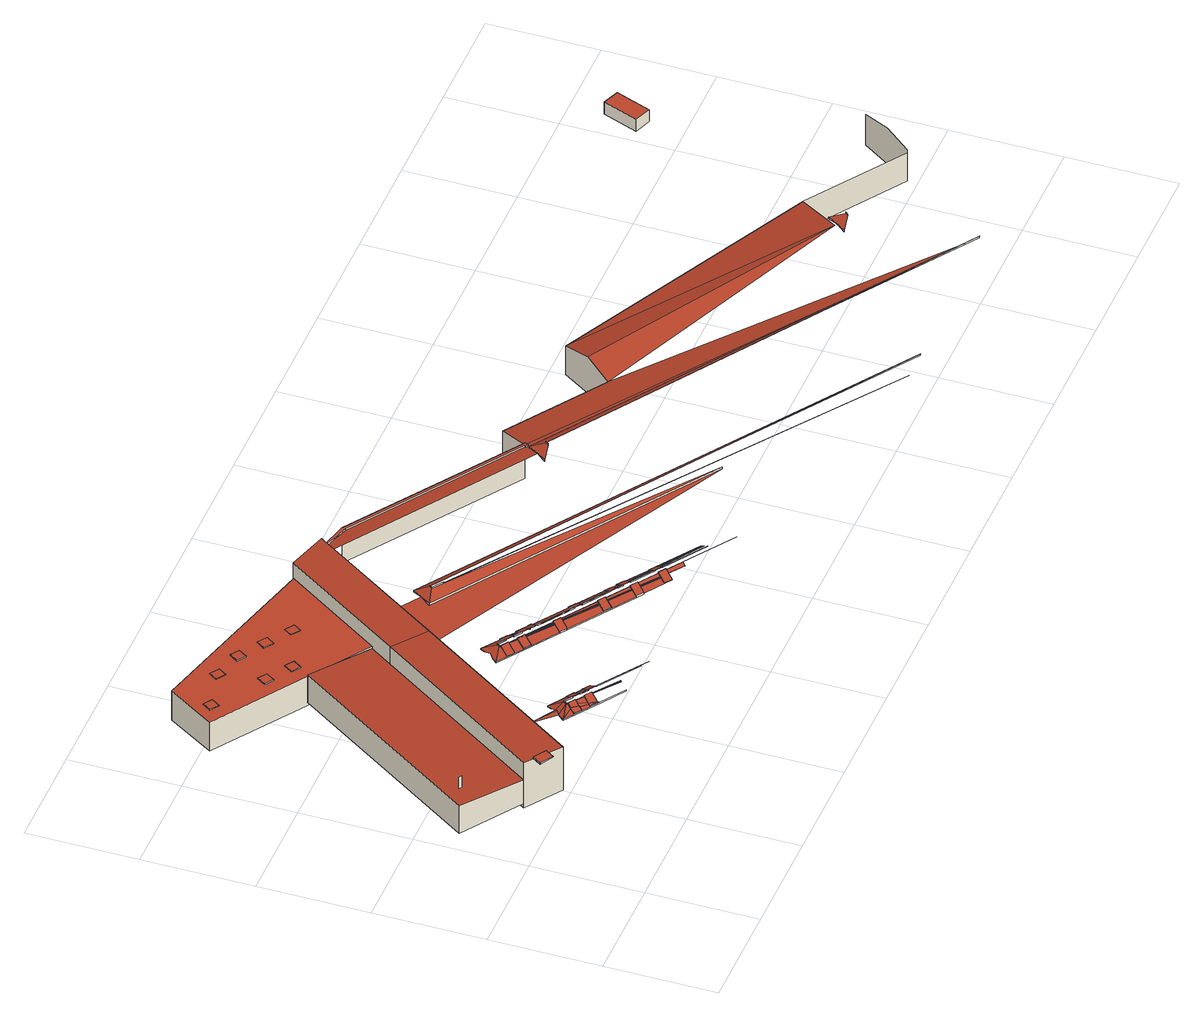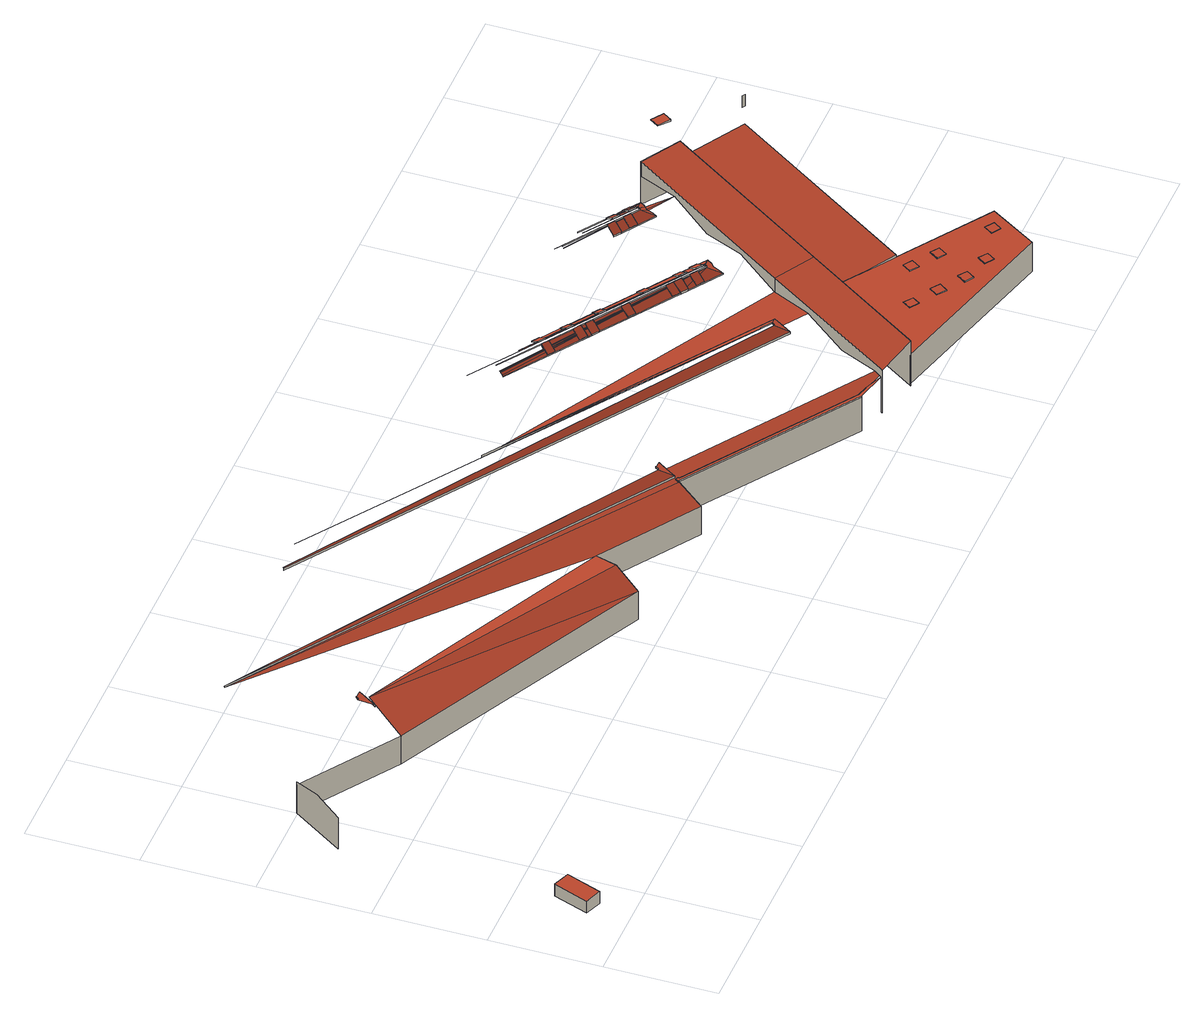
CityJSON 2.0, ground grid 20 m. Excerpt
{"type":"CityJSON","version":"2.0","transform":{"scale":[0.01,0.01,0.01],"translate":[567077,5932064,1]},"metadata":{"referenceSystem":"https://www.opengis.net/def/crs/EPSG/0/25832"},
"CityObjects":{
"building1":{"type":"Building","attributes":{"Grundfläche 2D":"19799.578173","Grundhöhe NN":"4.849"},"children":["building1-1"],"geometry":[{"type":"MultiSurface","lod":"3","boundaries":[[[0,1,2,3]]],"semantics":{"surfaces":[{"type":"WallSurface"}],"values":[0]}}]},
"building1-1":{"type":"BuildingInstallation","parents":["building1"],"geometry":[{"type":"MultiSurface","lod":"3","boundaries":[[[4,5,6,7]],[[7,6,8,9]],[[4,7,9,10]],[[5,4,10,11]],[[6,5,11,8]]],"semantics":{"surfaces":[{"type":"RoofSurface"},{"type":"WallSurface"}],"values":[0,1,1,1,1]}}]},
"building2":{"type":"Building","attributes":{"Grundfläche 2D":"24955.734237","Grundhöhe NN":"4.469"},"children":["building2-1","building2-2","building2-3","building2-4","building2-5","building2-6","building2-7","building2-8","building2-9","building2-10","building2-11","building2-12","building2-13","building2-14","building2-15","building2-16","building2-17"],"geometry":[{"type":"MultiSurface","lod":"3","boundaries":[[[12,13,14,15,16]],[[12,17,18,13]],[[19,20,21]],[[22,23,21]],[[23,24,21]],[[25,26,27]],[[28,19,27,26]],[[21,20,29,22]],[[26,30,31]],[[20,19,28]],[[20,28,32,33,23,22,29]],[[24,23,33]],[[34,35,24,33]],[[28,36,37,38,33,32]],[[28,26,31,39,40,41,42,43,44,45]],[[35,34,46]],[[47,48,49,50]],[[50,51,47]],[[52,47,51,44,43]],[[45,53,28]],[[53,54,28]],[[54,55,28]],[[55,56,28]],[[56,57,28]],[[58,59,33]],[[59,60,33]],[[57,61,28]],[[61,62,28]],[[63,64,65,66,67,68,49,48,30,26,25,69]],[[33,60,70,71]],[[72,34,33,71,73]],[[74,68,67]],[[75,67,76]],[[77,74,67]],[[75,77,67]],[[78,28,62,79,80]],[[12,16,81,17]],[[82,83,81,16,15,21,84]],[[34,72,85,86,87,46]],[[88,89,90]],[[91,92,93]],[[94,28,78]],[[89,95,90]],[[95,96,90]],[[97,98,90,96,99]],[[99,100,97]],[[100,101,97]],[[94,102,28]],[[88,103,104,89]],[[91,97,101,92]],[[105,106,104,103,107,108,58,33,38,109,110,111,112]],[[113,114,115]],[[116,117,118]],[[119,120,121]],[[94,78,122]],[[123,124,122]],[[85,93,92,125,86]],[[126,127,128,121,129,130]],[[116,115,131,117]],[[119,118,117,132]],[[123,127,126,133]],[[134,135,136]],[[137,110,109]],[[138,139,140]],[[136,141,142,138]],[[143,144,145]],[[146,147,143,148]],[[149,150,151,144,143,147,152,153]],[[147,154,155,156,153,152]],[[150,149,157]],[[158,159,147]],[[159,160,147]],[[161,162,153]],[[162,163,153]],[[164,165,153]],[[166,167,168,169]],[[166,169,170,158,147,146]],[[171,172,168,167,148,143,145,173]],[[174,175,147]],[[175,176,147]],[[176,177,147]],[[153,178,179,164]],[[177,180,147]],[[181,178,153,163]],[[153,165,182,183]],[[147,160,184,185]],[[149,153,183,186]],[[147,185,187,188]],[[174,147,188,189,190]],[[191,147,180]],[[192,193,194,161,153,156,195,196,197,198,199]],[[149,186,200,201,202,157]],[[203,204,205]],[[205,206,207]],[[208,209,210]],[[210,209,211]],[[211,212,213]],[[214,147,191]],[[215,216,217]],[[203,218,217,219,204]],[[204,206,205]],[[209,212,211]],[[212,220,213]],[[221,192,199,222]],[[214,223,147]],[[224,221,225,215]],[[217,224,215]],[[217,216,226]],[[208,207,206,209]],[[221,222,225]],[[217,226,219]],[[227,228,229,213,220,230]],[[228,227,231]],[[232,233,234]],[[235,236,237]],[[238,239,237]],[[240,241,242]],[[242,243,244]],[[244,243,245]],[[245,246,247]],[[247,248,249]],[[249,248,250]],[[250,251,252]],[[253,254,191]],[[255,233,232,256]],[[200,231,227,257,201]],[[258,259,197,196,260,261]],[[259,258,262]],[[236,238,237]],[[258,263,262]],[[262,264,265]],[[241,266,242]],[[267,265,264,268]],[[267,268,269]],[[262,263,264]],[[269,268,270,271]],[[243,272,245]],[[273,274,271]],[[270,275,271]],[[274,273,276]],[[273,271,275]],[[248,277,250]],[[273,278,276]],[[276,278,279]],[[279,280,281]],[[278,280,279]],[[281,280,282]],[[255,256,172,171,283]],[[254,284,191]],[[284,214,191]],[[280,285,282]],[[282,285,286,287]],[[286,288,287]],[[289,287,288]],[[240,239,238,241]],[[253,252,251,290]],[[236,235,234,233,291]],[[288,292,293,294,295,296,289]],[[242,266,243]],[[245,272,246]],[[247,246,248]],[[250,277,251]],[[253,290,254]],[[297,298,299]],[[300,301,302]],[[303,304,305]],[[306,307,308]],[[299,298,309,300]],[[302,310,311,303]],[[312,313,314,315,316,147,223,317]],[[309,301,300]],[[301,310,302]],[[311,304,303]],[[304,318,305]],[[318,319,305]],[[320,321,308,307,322]],[[322,323,320]],[[324,325,326,327]],[[328,329,330]],[[330,331,332]],[[297,333,334,335]],[[332,336,337]],[[337,338,339]],[[339,338,340]],[[340,341,342]],[[342,343,325]],[[307,306,344,345,346,347]],[[327,348,349]],[[349,350,351]],[[351,314,352]],[[352,314,313]],[[345,305,319,353]],[[354,355,356,320,323,357]],[[297,335,298]],[[358,294,293,355,354,359,360,361,362]],[[345,353,346]],[[363,364,365,366,367,368,369,370,371,372]],[[147,316,373]],[[338,374,340]],[[375,328,376,377,378,379]],[[377,366,365,378]],[[328,375,329]],[[380,381,260]],[[330,329,331]],[[332,331,336]],[[337,336,338]],[[340,374,341]],[[342,341,343]],[[325,343,326]],[[349,348,350]],[[351,350,314]],[[327,326,382,348]],[[383,384,371,370,385,386]],[[387,388,389,390,391,392,334,333,393,261,260,381,394,395]],[[396,397,147,373,398]],[[399,400,401,402]],[[403,404,405]],[[406,407,408]],[[409,410,411]],[[412,413,414]],[[415,416,417]],[[418,419,420]],[[147,397,421]],[[18,17,422,423,424,425,426]],[[404,427,405]],[[407,428,408]],[[413,429,414]],[[403,390,389,404]],[[430,431,432]],[[432,433,434]],[[434,435,436]],[[436,435,437]],[[438,439,440]],[[441,400,399,442,443]],[[406,405,427,407]],[[409,408,428,410]],[[415,414,429,416]],[[413,412,444,411,410,445,446]],[[447,448,449,450]],[[418,447,450,419]],[[451,452,453,454,455,456,457,458,459,460,461,462,463,464,465,466,467,384,383,468]],[[448,417,416,469,449]],[[470,471,443,442]],[[472,400,441]],[[360,359,473,420,419,474,475]],[[476,430,477,478,459,479,480]],[[435,481,437]],[[398,482,440,439,396]],[[483,437,484,485]],[[438,483,485,439]],[[486,470,442,487]],[[459,458,479]],[[488,489,147,421,490]],[[430,476,431]],[[432,431,433]],[[434,433,435]],[[437,481,484]],[[147,489,491]],[[492,486,487,493]],[[400,494,83,495,402,401]],[[496,497,498]],[[496,499,395,394,500]],[[498,501,502]],[[502,501,503]],[[503,504,505]],[[422,17,81,506,507,508,424,423]],[[500,497,496]],[[509,510,511]],[[501,504,503]],[[510,509,512,505,504,513,514]],[[498,497,515,501]],[[516,517,518]],[[518,519,511,510,520,516]],[[521,522,523,524,525,526,527,528,529,530,531,518,517,532]],[[147,491,533]],[[534,535,536]],[[537,538,539]],[[540,541,542]],[[543,544,545,546,547,548,549,550,551,535,534,552,553,554,555,556,557,558,559,560,561,562]],[[563,564,536,565,566]],[[567,568,569,570,571,572]],[[570,563,573,571]],[[537,568,567,538]],[[540,539,538,574]],[[490,542,541,488]],[[575,576,577]],[[578,579,580]],[[536,535,565]],[[563,566,573]],[[540,574,541]],[[577,576,581,582]],[[581,583,582]],[[584,585,586,587,588,589,590,591,508,507,506,81,83,494]],[[592,593,594,595]],[[579,596,580]],[[575,597,598,576]],[[599,600,601,602,580,596,603]],[[599,604,600]],[[592,605,606,607,593]],[[608,582,583,609]],[[578,608,609,579]],[[594,610,595]],[[607,606,611,612,613,614]],[[612,600,604,613]],[[615,616,617,595,610,618]],[[147,533,619]],[[620,621,622]],[[622,623,624]],[[624,623,625]],[[526,525,616,615,626,627,628,629]],[[630,442,399]],[[631,632,598,597,380,633,634,635]],[[636,491,637,625,623,638,639]],[[640,641,642]],[[642,641,643,644]],[[643,645,644]],[[646,647,648,649,650]],[[651,652,653,654,655,656,657,658,646,650,659,660]],[[661,644,645,662]],[[663,661,662,664]],[[648,663,664,649]],[[626,665,654,653,666,627]],[[402,495,630,399]],[[667,668,669]],[[667,670,668]],[[670,667,671,672]],[[673,493,487]],[[493,673,674]],[[675,676,677,678]],[[679,442,630]],[[680,681,472,441]],[[682,683,588,684,685,672,671,686,687,688,689,690]],[[667,691,692,687,686,671]],[[676,675,683,682]],[[693,694,443]],[[692,691,667,669,586,585,695,696,697,698,699,700]],[[630,495,701]],[[701,679,630]],[[702,695,703,704]],[[702,705,706,707,695]],[[708,709,706,705]],[[695,707,696]],[[692,700,688,687]],[[700,699,689,688]],[[699,698,690,689]],[[698,676,682,690]],[[676,710,711,677]],[[712,680,441,443,694]],[[710,713,714,711]],[[713,715,716,717,714]],[[713,710,676,697]],[[718,719,706]],[[707,706,720]],[[676,698,697]],[[713,721,715]],[[715,721,716]],[[697,696,707,720]],[[716,722,723,717]],[[716,721,722]],[[724,725,726,727,728]],[[729,726,725,730]],[[731,732,729,730]],[[733,734,723,722]],[[735,736,737,738,734,733]]],"semantics":{"surfaces":[{"type":"WallSurface"},{"type":"RoofSurface"}],"values":[0,0,1,1,1,0,1,1,1,1,1,1,1,0,1,0,1,1,1,1,1,1,1,1,1,1,1,1,0,1,1,1,1,1,1,1,1,0,0,1,1,1,1,1,1,1,1,1,1,1,0,1,1,1,1,1,1,1,1,1,1,1,0,1,1,0,1,1,0,0,1,1,1,1,1,1,1,0,1,1,1,1,1,1,1,1,1,1,1,1,0,0,1,1,1,1,1,1,1,1,1,1,1,1,1,1,1,1,1,1,1,1,1,1,1,1,1,1,1,1,1,1,1,1,1,1,0,1,1,1,1,1,1,1,1,1,1,1,1,1,1,1,1,1,1,1,1,1,1,1,1,1,1,1,1,1,1,1,1,1,1,1,1,1,1,1,1,1,1,1,1,1,1,1,1,1,1,1,1,1,1,1,1,1,1,1,1,1,1,1,1,1,1,1,0,1,1,1,1,1,1,1,0,1,1,1,1,1,1,1,1,1,0,0,1,0,1,1,1,1,1,1,1,0,1,1,1,1,1,1,1,1,1,1,1,1,1,1,1,1,1,1,0,0,1,1,1,1,1,1,0,1,1,1,1,1,1,1,0,1,1,1,1,1,1,1,1,1,1,1,1,1,1,1,1,1,1,1,1,1,1,1,1,1,1,1,1,1,1,1,1,1,0,1,1,1,1,1,1,1,1,1,1,1,1,1,1,1,1,0,1,0,1,1,1,1,1,1,1,1,1,1,0,1,1,0,1,1,0,1,0,1,0,0,1,1,0,0,0,1,0,0,0,0,0,0,0,1,0,0,1,1,1,1,1,1,0,0,1,0,1,0,0,0]}}]},
"building2-1":{"type":"BuildingInstallation","parents":["building2"],"geometry":[{"type":"MultiSurface","lod":"3","boundaries":[[[739,740,741,742]],[[743,742,741]],[[744,742,743]],[[743,745,746,747,744]],[[30,48,740,739]],[[52,43,42,745,743,741,740,48,47]],[[40,746,745,42,41]],[[31,742,744,747,746,40,39]],[[739,742,31,30]]],"semantics":{"surfaces":[{"type":"RoofSurface"},{"type":"WallSurface"}],"values":[0,0,0,0,1,1,1,1,1]}}]},
"building2-2":{"type":"BuildingInstallation","parents":["building2"],"geometry":[{"type":"MultiSurface","lod":"3","boundaries":[[[748,749,750]],[[749,751,750]],[[751,752,750]],[[753,752,751]],[[751,754,755,753]],[[49,68,748,750]],[[749,748,68,74]],[[751,749,74,77]],[[751,77,75]],[[751,75,76]],[[754,751,76,756]],[[756,757,754]],[[757,113,754]],[[113,115,754]],[[115,118,754]],[[118,119,754]],[[127,754,119,121,128]],[[127,123,754]],[[123,122,754]],[[115,116,118]],[[754,122,78]],[[79,62,61,57,755,754,78,80]],[[55,755,57,56]],[[755,55,54]],[[755,54,53]],[[755,53,45]],[[753,755,45,44]],[[44,51,753]],[[752,753,51,50]],[[750,752,50,49]]],"semantics":{"surfaces":[{"type":"RoofSurface"},{"type":"WallSurface"}],"values":[0,0,0,0,0,1,1,1,1,1,1,1,1,1,1,1,1,1,1,1,1,1,1,1,1,1,1,1,1,1]}}]},
"building2-3":{"type":"BuildingInstallation","parents":["building2"],"geometry":[{"type":"MultiSurface","lod":"3","boundaries":[[[107,758,759,760,761,108]],[[71,761,760,72,73]],[[761,71,70]],[[761,70,60]],[[58,108,761,60,59]],[[758,107,103,88]],[[758,88,90,98]],[[98,97,758]],[[97,91,758]],[[759,758,91,93,85]],[[85,72,760,759]]],"semantics":{"surfaces":[{"type":"RoofSurface"},{"type":"WallSurface"}],"values":[0,1,1,1,1,1,1,1,1,1,1]}}]},
"building2-4":{"type":"BuildingInstallation","parents":["building2"],"geometry":[{"type":"MultiSurface","lod":"3","boundaries":[[[762,106,105,763]],[[106,762,86,125]],[[125,92,106]],[[92,101,106]],[[106,101,99,96]],[[96,95,89]],[[96,89,106]],[[89,104,106]],[[101,100,99]],[[105,112,134]],[[105,134,136]],[[140,105,136,138]],[[105,140,764]],[[763,105,764,765]],[[762,763,765,766,87,86]]],"semantics":{"surfaces":[{"type":"RoofSurface"},{"type":"WallSurface"}],"values":[0,1,1,1,1,1,1,1,1,1,1,1,1,1,1]}}]},
"building2-5":{"type":"BuildingInstallation","parents":["building2"],"geometry":[{"type":"MultiSurface","lod":"3","boundaries":[[[767,768,769,770]],[[148,167,770,769]],[[767,770,167,166]],[[768,767,166,146]],[[769,768,146,148]]],"semantics":{"surfaces":[{"type":"RoofSurface"},{"type":"WallSurface"}],"values":[0,1,1,1,1]}}]},
"building2-6":{"type":"BuildingInstallation","parents":["building2"],"geometry":[{"type":"MultiSurface","lod":"3","boundaries":[[[771,772,773,774]],[[168,172,774,773]],[[771,774,172,256]],[[256,232,771]],[[232,234,771]],[[234,235,771]],[[235,237,771]],[[237,239,771]],[[239,240,771]],[[240,242,244]],[[240,245,771]],[[245,249,771]],[[249,250,771]],[[250,253,771]],[[253,191,771]],[[240,244,245]],[[250,252,253]],[[245,247,249]],[[177,176,175,771,191,180]],[[771,175,174]],[[189,188,187,185,184,772,771,174,190]],[[184,160,772]],[[160,159,158]],[[160,158,772]],[[158,170,772]],[[170,169,772]],[[772,169,168,773]]],"semantics":{"surfaces":[{"type":"RoofSurface"},{"type":"WallSurface"}],"values":[0,1,1,1,1,1,1,1,1,1,1,1,1,1,1,1,1,1,1,1,1,1,1,1,1,1,1]}}]},
"building2-7":{"type":"BuildingInstallation","parents":["building2"],"geometry":[{"type":"MultiSurface","lod":"3","boundaries":[[[193,775,776,194]],[[200,186,776,775]],[[182,194,776,186,183]],[[182,165,164]],[[194,182,164,162]],[[179,178,181]],[[179,181,162]],[[162,181,163]],[[162,161,194]],[[164,179,162]],[[224,217,193,192,221]],[[193,217,203]],[[193,203,207]],[[193,207,211]],[[193,211,229]],[[193,229,228]],[[193,228,231]],[[775,193,231,200]],[[217,218,203]],[[203,205,207]],[[207,208,210]],[[207,210,211]],[[211,213,229]]],"semantics":{"surfaces":[{"type":"RoofSurface"},{"type":"WallSurface"}],"values":[0,1,1,1,1,1,1,1,1,1,1,1,1,1,1,1,1,1,1,1,1,1,1]}}]},
"building2-8":{"type":"BuildingInstallation","parents":["building2"],"geometry":[{"type":"MultiSurface","lod":"3","boundaries":[[[197,777,778,198]],[[778,201,257]],[[778,257,227]],[[220,209,198,778,227,230]],[[220,212,209]],[[198,209,206,219]],[[219,226,216]],[[219,216,198]],[[216,215,225]],[[216,225,198]],[[225,222,198]],[[222,199,198]],[[206,204,219]],[[197,259,262]],[[197,262,267]],[[197,267,269]],[[197,269,271]],[[197,271,276]],[[197,276,279]],[[197,279,281]],[[197,281,282]],[[197,282,289]],[[295,777,197,289,296]],[[262,265,267]],[[271,274,276]],[[295,294,777]],[[282,287,289]],[[358,202,201,778,777,294]]],"semantics":{"surfaces":[{"type":"RoofSurface"},{"type":"WallSurface"}],"values":[0,1,1,1,1,1,1,1,1,1,1,1,1,1,1,1,1,1,1,1,1,1,1,1,1,1,1,1]}}]},
"building2-9":{"type":"BuildingInstallation","parents":["building2"],"geometry":[{"type":"MultiSurface","lod":"3","boundaries":[[[393,779,780,261]],[[261,780,293,292]],[[292,288,261]],[[288,285,261]],[[285,280,278]],[[285,278,261]],[[278,273,261]],[[261,273,270,268]],[[268,264,261]],[[264,263,261]],[[263,258,261]],[[288,286,285]],[[273,275,270]],[[393,333,297]],[[393,297,299]],[[302,393,299,300]],[[393,302,305]],[[345,393,305]],[[393,344,308]],[[393,308,321]],[[393,321,320]],[[355,779,393,320,356]],[[393,345,344]],[[302,303,305]],[[344,306,308]],[[355,293,780,779]]],"semantics":{"surfaces":[{"type":"RoofSurface"},{"type":"WallSurface"}],"values":[0,1,1,1,1,1,1,1,1,1,1,1,1,1,1,1,1,1,1,1,1,1,1,1,1,1]}}]},
"building2-10":{"type":"BuildingInstallation","parents":["building2"],"geometry":[{"type":"MultiSurface","lod":"3","boundaries":[[[781,782,783,784]],[[784,783,171,173,385,370]],[[368,781,784,370,369]],[[368,367,781]],[[781,367,366,377]],[[377,376,781]],[[376,328,781]],[[328,332,781]],[[332,337,339]],[[332,339,781]],[[339,342,781]],[[342,325,324]],[[342,324,781]],[[324,327,781]],[[327,349,351]],[[327,352,781]],[[352,313,781]],[[313,312,781]],[[328,330,332]],[[327,351,352]],[[339,340,342]],[[782,781,312,317]],[[782,317,223]],[[782,223,214]],[[290,782,214,284]],[[782,290,251]],[[782,251,246]],[[782,246,266]],[[782,266,241]],[[236,782,241,238]],[[782,236,291]],[[782,291,233]],[[782,233,255]],[[782,255,283]],[[783,782,283,171]],[[277,248,246]],[[246,272,243]],[[246,243,266]],[[284,254,290]],[[251,277,246]]],"semantics":{"surfaces":[{"type":"RoofSurface"},{"type":"WallSurface"}],"values":[0,1,1,1,1,1,1,1,1,1,1,1,1,1,1,1,1,1,1,1,1,1,1,1,1,1,1,1,1,1,1,1,1,1,1,1,1,1,1,1]}}]},
"building2-11":{"type":"BuildingInstallation","parents":["building2"],"geometry":[{"type":"MultiSurface","lod":"3","boundaries":[[[391,785,786,392]],[[403,405,408]],[[322,392,786,354,357]],[[357,323,322]],[[322,307,392]],[[307,347,392]],[[347,346,392]],[[346,353,319]],[[346,319,392]],[[392,319,318,304]],[[304,311,310]],[[304,310,392]],[[310,301,309]],[[310,309,392]],[[309,298,392]],[[298,335,392]],[[335,334,392]],[[391,390,403]],[[391,403,408]],[[391,408,411]],[[391,411,444]],[[391,444,414]],[[391,414,417]],[[391,417,448]],[[391,448,418]],[[391,418,473]],[[785,391,473,359]],[[405,406,408]],[[414,415,417]],[[448,447,418]],[[418,420,473]],[[408,409,411]],[[444,412,414]],[[359,354,786,785]]],"semantics":{"surfaces":[{"type":"RoofSurface"},{"type":"WallSurface"}],"values":[0,1,1,1,1,1,1,1,1,1,1,1,1,1,1,1,1,1,1,1,1,1,1,1,1,1,1,1,1,1,1,1,1,1]}}]},
"building2-12":{"type":"BuildingInstallation","parents":["building2"],"geometry":[{"type":"MultiSurface","lod":"3","boundaries":[[[787,788,789,790]],[[371,384,790,789]],[[466,790,384,467]],[[790,466,465]],[[463,462,787,790,465,464]],[[462,461,787]],[[461,460,787]],[[460,459,787]],[[459,478,787]],[[478,477,787]],[[477,430,787]],[[430,432,787]],[[432,434,787]],[[434,436,437]],[[434,437,787]],[[437,483,438]],[[437,438,787]],[[438,440,482]],[[438,482,787]],[[482,398,787]],[[398,373,787]],[[788,787,373,316]],[[788,316,315]],[[788,315,314]],[[788,314,350]],[[382,343,341,374,338,336,788,350,348]],[[788,336,331]],[[379,378,788,331,375]],[[788,378,365]],[[789,788,365,364]],[[331,329,375]],[[364,363,789]],[[789,363,372,371]],[[382,326,343]]],"semantics":{"surfaces":[{"type":"RoofSurface"},{"type":"WallSurface"}],"values":[0,1,1,1,1,1,1,1,1,1,1,1,1,1,1,1,1,1,1,1,1,1,1,1,1,1,1,1,1,1,1,1,1,1]}}]},
"building2-13":{"type":"BuildingInstallation","parents":["building2"],"geometry":[{"type":"MultiSurface","lod":"3","boundaries":[[[387,791,792,388]],[[388,792,360,475]],[[475,474,388]],[[474,419,388]],[[419,450,388]],[[450,449,388]],[[449,469,388]],[[469,416,429]],[[469,429,388]],[[388,429,413,446]],[[446,445,388]],[[445,410,388]],[[410,428,388]],[[428,407,427]],[[428,427,388]],[[388,427,404,389]],[[387,395,499]],[[505,512,387,499,502]],[[519,387,512,511]],[[387,519,518]],[[387,518,531]],[[387,531,530]],[[387,530,529]],[[387,529,791]],[[502,499,496,498]],[[502,503,505]],[[512,509,511]],[[529,528,527]],[[529,527,791]],[[527,526,791]],[[792,791,526,629,361,360]]],"semantics":{"surfaces":[{"type":"RoofSurface"},{"type":"WallSurface"}],"values":[0,1,1,1,1,1,1,1,1,1,1,1,1,1,1,1,1,1,1,1,1,1,1,1,1,1,1,1,1,1,1]}}]},
"building2-14":{"type":"BuildingInstallation","parents":["building2"],"geometry":[{"type":"MultiSurface","lod":"3","boundaries":[[[793,794,795,796]],[[796,795,383,386,797,561]],[[559,796,561,560]],[[796,559,558]],[[796,558,557]],[[796,557,556]],[[554,793,796,556,555]],[[554,553,793]],[[553,552,793]],[[552,534,536]],[[552,536,793]],[[536,564,793]],[[564,570,793]],[[570,569,793]],[[569,568,793]],[[568,537,793]],[[537,540,793]],[[540,542,490]],[[540,490,793]],[[490,421,793]],[[564,563,570]],[[537,539,540]],[[794,793,421,397]],[[794,397,396]],[[794,396,439]],[[794,439,484]],[[794,484,435]],[[794,435,433]],[[794,433,476]],[[794,476,480]],[[794,480,458]],[[794,458,457]],[[794,457,456]],[[794,456,455]],[[795,794,455,454]],[[433,431,476]],[[454,453,795]],[[453,452,795]],[[452,451,795]],[[795,451,468,383]],[[439,485,484]],[[484,481,435]],[[480,479,458]]],"semantics":{"surfaces":[{"type":"RoofSurface"},{"type":"WallSurface"}],"values":[0,1,1,1,1,1,1,1,1,1,1,1,1,1,1,1,1,1,1,1,1,1,1,1,1,1,1,1,1,1,1,1,1,1,1,1,1,1,1,1,1,1,1]}}]},
"building2-15":{"type":"BuildingInstallation","parents":["building2"],"geometry":[{"type":"MultiSurface","lod":"3","boundaries":[[[380,798,799,381]],[[799,525,524]],[[522,521,799,524,523]],[[799,521,381]],[[521,532,381]],[[532,517,516]],[[532,516,381]],[[516,520,381]],[[520,510,381]],[[510,514,381]],[[514,513,381]],[[513,504,381]],[[504,501,515]],[[504,515,381]],[[515,497,381]],[[497,500,381]],[[500,394,381]],[[608,578,380,597,575]],[[380,578,602]],[[380,602,601]],[[380,601,612]],[[380,612,611]],[[380,611,605]],[[798,380,605,592]],[[608,575,577,582]],[[578,580,602]],[[611,606,605]],[[592,595,798]],[[595,617,798]],[[617,616,798]],[[601,600,612]],[[616,525,799,798]]],"semantics":{"surfaces":[{"type":"RoofSurface"},{"type":"WallSurface"}],"values":[0,1,1,1,1,1,1,1,1,1,1,1,1,1,1,1,1,1,1,1,1,1,1,1,1,1,1,1,1,1,1,1]}}]},
"building2-16":{"type":"BuildingInstallation","parents":["building2"],"geometry":[{"type":"MultiSurface","lod":"3","boundaries":[[[800,801,802,803]],[[562,804,803,802]],[[805,806,807,808,809,810,811,812,800,803,804,813]],[[812,814,800]],[[814,815,800]],[[816,817,815]],[[815,818,800]],[[800,818,622,625]],[[819,620,622]],[[625,637,800]],[[637,491,800]],[[814,816,815]],[[818,819,622]],[[622,624,625]],[[801,800,491,489]],[[541,574,567,572,571,801,489,488]],[[801,571,566]],[[801,566,535]],[[801,535,551]],[[801,551,550]],[[548,802,801,550,549]],[[574,538,567]],[[571,573,566]],[[802,548,547,546]],[[546,545,802]],[[562,802,545,544,543]],[[566,565,535]]],"semantics":{"surfaces":[{"type":"RoofSurface"},{"type":"WallSurface"}],"values":[0,1,1,1,1,1,1,1,1,1,1,1,1,1,1,1,1,1,1,1,1,1,1,1,1,1,1]}}]},
"building2-17":{"type":"BuildingInstallation","parents":["building2"],"geometry":[{"type":"MultiSurface","lod":"3","boundaries":[[[631,820,821,632]],[[646,658,657]],[[610,593,613,632,821,615,618]],[[610,594,593]],[[593,607,613]],[[607,614,613]],[[613,604,599]],[[613,599,632]],[[599,603,632]],[[603,596,632]],[[596,579,609]],[[596,609,632]],[[609,583,581]],[[609,581,632]],[[632,581,576,598]],[[631,635,822]],[[631,822,823]],[[631,823,642]],[[631,642,644]],[[631,644,663]],[[631,663,647]],[[631,647,646]],[[631,646,820]],[[823,640,642]],[[644,661,663]],[[663,648,647]],[[646,657,820]],[[657,656,820]],[[656,655,820]],[[655,654,820]],[[654,665,820]],[[665,626,820]],[[626,615,821,820]]],"semantics":{"surfaces":[{"type":"RoofSurface"},{"type":"WallSurface"}],"values":[0,1,1,1,1,1,1,1,1,1,1,1,1,1,1,1,1,1,1,1,1,1,1,1,1,1,1,1,1,1,1,1,1]}}]},
"building3":{"type":"Building","attributes":{"Grundfläche 2D":"542.465962","Grundhöhe NN":"5.411"},"geometry":[{"type":"Solid","lod":"3","boundaries":[[[[824,825,826,827]],[[825,824,828,829]],[[826,825,829,830]],[[827,826,830,831]],[[824,827,831,828]],[[829,828,831,830]]]],"semantics":{"surfaces":[{"type":"RoofSurface"},{"type":"WallSurface"},{"type":"GroundSurface"}],"values":[[0,1,1,1,1,2]]}}]},
"building4":{"type":"Building","attributes":{"Grundfläche 2D":"521.993561","Grundhöhe NN":"4.741"},"children":["building4-1","building4-2","building4-3","building4-4","building4-5","building4-6","building4-7"],"geometry":[{"type":"Solid","lod":"3","boundaries":[[[[832,833,834,835,836]],[[834,833,837,838]],[[835,834,838,839]],[[836,835,839,840]],[[841,837,833,832,836,840]],[[839,838,837,841,840]]]],"semantics":{"surfaces":[{"type":"RoofSurface"},{"type":"WallSurface"},{"type":"GroundSurface"}],"values":[[0,1,1,1,1,2]]}}]},
"building4-1":{"type":"BuildingInstallation","parents":["building4"],"geometry":[{"type":"MultiSurface","lod":"3","boundaries":[[[842,843,844,845]],[[845,844,846,847]],[[842,845,847,848]],[[843,842,848,849]],[[844,843,849,846]]],"semantics":{"surfaces":[{"type":"RoofSurface"},{"type":"WallSurface"}],"values":[0,1,1,1,1]}}]},
"building4-2":{"type":"BuildingInstallation","parents":["building4"],"geometry":[{"type":"MultiSurface","lod":"3","boundaries":[[[850,851,852,853]],[[854,855,853,852]],[[850,853,855,856]],[[856,857,851,850]],[[852,851,857,854]]],"semantics":{"surfaces":[{"type":"RoofSurface"},{"type":"WallSurface"}],"values":[0,1,1,1,1]}}]},
"building4-3":{"type":"BuildingInstallation","parents":["building4"],"geometry":[{"type":"MultiSurface","lod":"3","boundaries":[[[858,859,860,861]],[[861,860,862,863]],[[858,861,863,864]],[[859,858,864,865]],[[860,859,865,862]]],"semantics":{"surfaces":[{"type":"RoofSurface"},{"type":"WallSurface"}],"values":[0,1,1,1,1]}}]},
"building4-4":{"type":"BuildingInstallation","parents":["building4"],"geometry":[{"type":"MultiSurface","lod":"3","boundaries":[[[866,867,868,869]],[[869,868,870,871]],[[866,869,871,872]],[[867,866,872,873]],[[868,867,873,870]]],"semantics":{"surfaces":[{"type":"RoofSurface"},{"type":"WallSurface"}],"values":[0,1,1,1,1]}}]},
"building4-5":{"type":"BuildingInstallation","parents":["building4"],"geometry":[{"type":"MultiSurface","lod":"3","boundaries":[[[874,875,876,877]],[[877,876,878,879]],[[874,877,879,880]],[[875,874,880,881]],[[876,875,881,878]]],"semantics":{"surfaces":[{"type":"RoofSurface"},{"type":"WallSurface"}],"values":[0,1,1,1,1]}}]},
"building4-6":{"type":"BuildingInstallation","parents":["building4"],"geometry":[{"type":"MultiSurface","lod":"3","boundaries":[[[882,883,884,885]],[[885,884,886,887]],[[882,885,887,888]],[[883,882,888,889]],[[884,883,889,886]]],"semantics":{"surfaces":[{"type":"RoofSurface"},{"type":"WallSurface"}],"values":[0,1,1,1,1]}}]},
"building4-7":{"type":"BuildingInstallation","parents":["building4"],"geometry":[{"type":"MultiSurface","lod":"3","boundaries":[[[890,891,892,893]],[[893,892,894,895]],[[890,893,895,896]],[[891,890,896,897]],[[892,891,897,894]]],"semantics":{"surfaces":[{"type":"RoofSurface"},{"type":"WallSurface"}],"values":[0,1,1,1,1]}}]},
"building5":{"type":"Building","attributes":{"Grundfläche 2D":"22.024406","Grundhöhe NN":"1.999"},"geometry":[{"type":"Solid","lod":"3","boundaries":[[[[898,899,900,901]],[[902,903,901,900]],[[903,904,898,901]],[[904,905,899,898]],[[905,902,900,899]],[[905,904,903,902]]]],"semantics":{"surfaces":[{"type":"RoofSurface"},{"type":"WallSurface"},{"type":"GroundSurface"}],"values":[[0,1,1,1,1,2]]}}]}
},
"vertices":[
[8,3217,1392],[8,3217,1632],[57,3184,1632],[57,3184,1392],
[967,2279,1584],[860,2121,1584],[1081,1973,1587],[1187,2132,1587],[1081,1973,1579],[1187,2132,1579],[967,2279,1547],[860,2121,1547],
[1097,2487,1295],[1097,2487,347],[1753,2047,347],[1753,2047,939],[1753,2047,1242],[3144,5541,1295],[3144,5541,347],[2658,2449,1108],[2661,2451,1108],[2270,2819,1126],[2737,2505,1126],[2743,2531,1121],[2744,2533,1121],[2578,2343,1081],[2578,2343,1104],[2641,2437,1104],[2843,2388,1209],[2697,2477,1117],[2758,2222,1104],[2812,2302,1158],[2865,2420,1209],[2879,2442,1209],[2818,2701,1104],[2763,2619,1104],[2843,2388,1235],[2865,2420,1235],[2879,2442,1235],[2848,2356,1195],[2855,2367,1202],[2865,2360,1202],[2981,2282,1202],[2956,2245,1177],[3072,2098,1144],[3124,2175,1197],[2818,2701,1083],[2923,2195,1143],[2884,2138,1104],[3032,2039,1104],[3054,2071,1125],[3054,2071,1126],[2923,2196,1143],[3124,2176,1198],[3127,2179,1200],[3127,2180,1200],[3128,2181,1201],[3129,2183,1202],[3032,2339,1208],[3034,2342,1206],[3035,2343,1206],[3155,2166,1202],[3162,2161,1202],[3218,1914,1081],[3636,1634,1081],[3636,1634,1104],[3218,1914,1104],[3215,1916,1104],[3159,1954,1104],[3215,1916,1081],[3035,2344,1205],[3036,2345,1205],[3133,2490,1104],[3041,2352,1200],[3165,1964,1110],[3171,1972,1116],[3171,1973,1117],[3166,1964,1111],[3251,2102,1202],[3199,2137,1202],[3206,2131,1202],[3800,5102,1242],[3279,4325,1126],[3800,5102,939],[2769,3563,939],[3264,2402,1104],[3401,2311,1104],[3401,2311,1083],[3167,2258,1205],[3306,2169,1203],[3168,2258,1204],[3169,2261,1202],[3309,2174,1199],[3170,2262,1202],[3726,1768,1196],[3306,2170,1202],[3307,2170,1202],[3169,2260,1203],[3168,2259,1204],[3307,2171,1201],[3308,2172,1200],[3309,2173,1200],[3728,1770,1197],[3163,2252,1208],[3300,2160,1208],[3431,2073,1227],[3300,2160,1227],[3163,2252,1227],[3032,2339,1227],[3032,2339,1235],[4180,1571,1227],[4180,1571,1209],[3431,2073,1209],[3249,2089,1196],[3714,1750,1183],[3250,2090,1197],[3251,2091,1197],[3716,1754,1185],[3251,2092,1198],[3253,2094,1200],[3720,1760,1190],[3253,2095,1200],[3255,2099,1202],[3255,2097,1202],[3726,1768,1195],[3310,2174,1199],[3724,1765,1193],[3254,2096,1201],[3254,2096,1200],[3722,1762,1191],[3722,1763,1192],[3716,1753,1185],[3720,1759,1189],[3724,1766,1194],[3438,2084,1201],[4197,1597,1190],[3439,2085,1200],[4310,1483,1227],[3440,2087,1199],[4202,1604,1185],[3442,2089,1197],[4199,1600,1188],[4199,1601,1188],[3585,3861,1104],[3644,3948,1104],[3585,3861,1082],[3863,3885,1202],[3851,3906,1209],[3766,3740,1104],[3825,4219,1104],[3768,4133,1104],[3740,4016,1126],[3868,3931,1209],[3887,3960,1209],[3851,3906,1235],[3868,3931,1235],[3887,3960,1235],[3825,4219,1083],[4135,3699,1201],[4136,3699,1201],[4136,3700,1202],[4040,3858,1208],[4042,3861,1206],[4043,3861,1206],[4044,3863,1205],[4044,3863,1204],[3989,3800,1202],[3892,3656,1104],[4040,3557,1104],[4132,3693,1197],[4133,3696,1199],[4644,3152,1104],[4166,3472,1104],[4644,3152,1082],[4207,3654,1202],[4214,3649,1202],[4231,3638,1202],[4238,3633,1202],[4043,3862,1205],[4044,3862,1205],[4258,3620,1202],[4043,3862,1206],[4045,3864,1204],[4068,3899,1180],[4137,3701,1202],[4144,3697,1202],[4141,4008,1104],[4164,3683,1202],[4171,3678,1202],[4180,3673,1202],[4187,3668,1202],[4263,3617,1202],[4171,3770,1208],[4171,3770,1227],[4040,3858,1227],[4040,3858,1235],[4439,3591,1235],[4439,3591,1227],[4308,3678,1227],[4308,3678,1208],[4272,3920,1104],[4409,3829,1104],[4409,3829,1083],[4176,3778,1203],[4316,3690,1200],[4177,3778,1203],[4316,3691,1200],[4177,3779,1203],[4177,3779,1202],[4317,3692,1199],[4177,3780,1202],[4178,3780,1201],[4318,3694,1198],[4178,3781,1201],[4735,3287,1196],[4314,3687,1202],[4315,3688,1202],[4176,3777,1204],[4176,3777,1203],[4315,3689,1201],[4319,3694,1197],[4175,3775,1205],[4313,3687,1203],[4735,3288,1197],[4175,3776,1204],[4314,3687,1203],[4315,3688,1201],[4384,3792,1129],[4222,3847,1155],[4179,3782,1200],[4320,3696,1196],[4223,3847,1155],[4255,3605,1194],[4718,3262,1179],[4256,3606,1195],[4258,3609,1197],[4724,3272,1185],[4258,3610,1198],[4727,3275,1188],[4260,3612,1199],[4260,3613,1200],[4728,3278,1190],[4261,3613,1200],[4730,3280,1191],[4261,3614,1200],[4261,3614,1201],[4731,3281,1192],[4262,3614,1201],[4731,3282,1192],[4262,3615,1201],[4262,3615,1202],[4732,3284,1194],[4262,3616,1202],[4263,3616,1202],[4734,3286,1195],[4717,3261,1178],[4253,3601,1192],[4385,3793,1128],[4442,3588,1209],[4439,3591,1209],[4442,3588,1235],[4442,3588,1227],[4446,3601,1201],[4449,3599,1201],[4450,3599,1201],[4446,3602,1201],[4729,3279,1190],[4446,3602,1200],[4450,3600,1200],[4447,3604,1199],[4451,3601,1199],[4448,3604,1199],[4730,3281,1192],[4452,3603,1198],[4448,3605,1198],[4451,3602,1199],[4449,3606,1198],[4732,3283,1193],[4453,3604,1198],[4449,3607,1197],[4453,3605,1197],[4450,3607,1197],[4451,3609,1196],[4712,3254,1173],[4734,3286,1196],[4454,3607,1196],[4455,3607,1195],[4452,3611,1194],[4456,3609,1194],[4453,3612,1194],[4733,3285,1194],[4723,3271,1185],[4458,3612,1192],[4543,3739,1104],[4539,3741,1104],[4539,3740,1104],[4454,3614,1192],[4582,3514,1199],[5205,3115,1190],[4582,3515,1199],[4583,3515,1198],[5206,3117,1189],[4584,3517,1197],[4585,3519,1196],[5210,3123,1185],[4586,3520,1195],[4588,3523,1193],[5217,3133,1178],[4589,3524,1192],[5206,3116,1190],[5208,3120,1187],[5209,3121,1186],[4867,3212,1203],[4860,3201,1195],[5465,2776,1186],[5466,2778,1187],[5481,2801,1203],[4741,3297,1203],[5211,3125,1183],[5212,3126,1183],[4590,3527,1190],[4590,3526,1191],[5220,3137,1175],[5221,3139,1174],[4857,3197,1192],[4856,3196,1192],[5462,2771,1182],[4857,3198,1193],[4852,3189,1187],[5454,2760,1175],[4852,3190,1187],[5456,2763,1177],[4854,3192,1189],[4573,3501,1209],[5187,3089,1209],[5205,3115,1191],[5457,2764,1178],[4854,3193,1189],[5458,2766,1178],[4855,3193,1190],[4855,3194,1190],[5460,2769,1181],[4856,3196,1191],[5461,2770,1181],[4587,3521,1194],[4586,3521,1194],[5214,3129,1181],[5216,3132,1178],[5463,2774,1184],[4858,3199,1193],[5464,2775,1185],[4858,3199,1194],[4859,3200,1194],[5213,3128,1182],[5288,3239,1104],[4674,3651,1104],[4592,3530,1188],[5224,3145,1170],[4539,3741,1083],[5419,3152,1104],[5891,2836,1104],[5891,2836,1083],[4543,3739,1083],[5432,2728,1152],[5434,2731,1155],[5445,2746,1165],[4846,3181,1181],[4840,3172,1175],[4839,3170,1174],[4833,3162,1168],[4770,3068,1104],[5384,2656,1104],[5424,2715,1144],[5607,2716,1203],[5458,2766,1179],[5453,2759,1174],[4850,3187,1185],[4847,3182,1182],[5446,2748,1166],[5450,2754,1171],[6126,2460,1227],[5995,2547,1227],[5462,2772,1183],[5928,2292,1104],[5511,2571,1104],[4770,3068,1082],[5928,2292,1082],[5921,2597,1220],[5790,2685,1220],[5790,2685,1209],[5318,3001,1209],[5318,3001,1227],[5187,3089,1227],[4573,3501,1227],[5995,2547,1209],[5921,2597,1209],[6003,2404,1180],[6025,2437,1203],[5591,2691,1185],[4621,5402,1100],[4736,5575,1100],[4727,5561,1097],[4621,5402,1063],[5337,3030,1189],[5815,2723,1182],[5337,3030,1188],[5338,3031,1188],[5817,2725,1181],[5339,3032,1187],[5341,3036,1185],[5820,2731,1177],[5341,3036,1184],[5345,3041,1181],[5826,2738,1172],[5345,3042,1180],[5346,3044,1179],[5828,2742,1169],[5347,3045,1178],[5354,3054,1172],[5837,2756,1159],[5355,3056,1170],[6151,2352,1203],[4599,7713,1295],[4615,7736,1295],[4625,7751,1295],[4625,7751,347],[4615,7736,347],[5816,2724,1182],[5817,2726,1180],[5826,2739,1171],[5582,2679,1177],[5994,2391,1171],[5584,2681,1179],[5995,2392,1172],[5585,2682,1179],[5996,2395,1174],[5586,2684,1180],[5586,2685,1181],[5588,2687,1183],[6001,2401,1178],[5589,2689,1184],[4857,5755,1100],[4877,5444,1209],[4913,5497,1209],[5343,3039,1182],[5821,2732,1176],[5824,2736,1174],[5351,3050,1174],[5350,3049,1176],[5832,2748,1165],[5834,2750,1163],[5957,2336,1134],[5960,2341,1137],[5974,2361,1150],[5975,2363,1152],[5981,2372,1158],[5985,2378,1162],[5986,2380,1164],[5989,2384,1166],[5580,2675,1174],[5578,2672,1172],[5577,2670,1171],[5574,2665,1168],[5569,2658,1163],[5568,2656,1162],[5557,2640,1150],[5554,2637,1148],[5545,2623,1139],[5946,2320,1122],[5829,2743,1168],[4877,5444,1231],[4913,5497,1231],[4857,5755,1062],[5359,3062,1166],[5839,2758,1158],[5844,2766,1152],[5992,2388,1169],[5582,2678,1176],[5581,2676,1175],[5990,2385,1167],[5991,2387,1168],[5997,2396,1174],[5590,2689,1184],[5588,2687,1182],[5999,2398,1176],[5999,2399,1177],[5066,5317,1231],[5066,5317,1209],[6469,2078,1174],[6497,2120,1203],[6127,2317,1178],[6624,2035,1203],[5067,5317,1231],[5067,5317,1209],[4307,5862,1100],[9527,2117,1062],[5948,2639,1180],[6024,2590,1179],[5949,2640,1179],[5948,2638,1180],[6023,2589,1179],[6026,2593,1177],[5950,2641,1178],[5953,2646,1175],[6029,2598,1173],[5954,2647,1174],[5398,7499,1242],[5414,7524,1242],[5430,7547,1242],[5959,2654,1169],[6035,2606,1168],[5960,2655,1168],[5957,2651,1171],[6030,2599,1173],[6033,2603,1170],[6025,2592,1178],[6037,2610,1165],[6038,2612,1164],[5962,2659,1165],[5961,2658,1166],[6036,2608,1167],[6044,2620,1158],[6048,2626,1154],[6050,2628,1152],[6056,2638,1146],[6096,2698,1104],[6022,2748,1104],[5979,2684,1148],[5973,2675,1154],[5971,2673,1156],[5967,2667,1160],[5966,2665,1162],[6042,2617,1160],[7032,1762,1204],[6114,2297,1165],[6456,2057,1160],[6115,2299,1166],[6123,2311,1174],[6466,2072,1170],[6124,2312,1175],[6125,2313,1176],[6468,2075,1172],[6126,2314,1177],[6415,1996,1118],[6418,2001,1121],[6434,2025,1138],[6436,2029,1140],[6443,2039,1147],[6448,2046,1152],[6450,2049,1154],[6453,2054,1157],[6454,2055,1158],[6113,2296,1164],[6110,2291,1161],[6109,2290,1160],[6105,2283,1155],[6098,2274,1149],[6097,2271,1147],[6082,2250,1133],[6079,2246,1130],[6067,2228,1117],[6054,2208,1104],[6401,1975,1104],[6118,2304,1169],[6116,2300,1167],[6457,2059,1161],[6459,2063,1163],[6465,2071,1169],[6121,2308,1172],[6121,2307,1172],[6119,2305,1170],[6462,2067,1166],[6463,2068,1167],[6460,2064,1164],[6467,2074,1171],[6156,2504,1178],[6568,2240,1172],[6156,2505,1177],[6162,2514,1171],[6575,2251,1164],[6163,2515,1170],[6569,2241,1171],[6158,2507,1176],[6570,2243,1170],[4826,6642,939],[5324,7388,1100],[5391,7489,1084],[5391,7489,1086],[5414,7524,1089],[5414,7524,1079],[5414,7524,347],[5430,7547,347],[6182,2543,1151],[6594,2278,1146],[6599,2286,1140],[6184,2546,1149],[6576,2252,1164],[6126,2460,1209],[6533,2187,1209],[6582,2261,1157],[6169,2524,1164],[6168,2522,1165],[6166,2519,1167],[6580,2257,1160],[6583,2263,1156],[6177,2536,1155],[6176,2534,1157],[6592,2275,1147],[6158,2508,1175],[6571,2244,1169],[6601,2289,1138],[6172,2528,1161],[6171,2526,1162],[6585,2266,1154],[6587,2268,1152],[6634,2338,1104],[6227,2610,1104],[6190,2556,1142],[6609,2300,1130],[7809,1241,1204],[6589,1984,1167],[6868,1788,1163],[6590,1985,1168],[6870,1792,1165],[6591,1987,1169],[6592,1988,1170],[6765,2250,1104],[7511,1750,1104],[7511,1750,1083],[6022,2748,1083],[9527,2117,1100],[6664,2100,1220],[6533,2187,1220],[7410,1599,1220],[7410,1599,1209],[6664,2100,1209],[6906,1846,1204],[6594,1991,1172],[6871,1793,1166],[6873,1796,1168],[6703,2158,1168],[7460,1674,1157],[6704,2159,1167],[7461,1675,1156],[6708,2166,1162],[7467,1684,1150],[6719,2182,1151],[6717,2179,1153],[6716,2177,1155],[7476,1697,1140],[7478,1700,1139],[7489,1716,1127],[7491,1720,1125],[7498,1730,1117],[6735,2206,1134],[6733,2203,1137],[6727,2195,1142],[6725,2192,1144],[6720,2184,1150],[7481,1704,1136],[7482,1707,1134],[6709,2168,1161],[7468,1686,1148],[6713,2173,1157],[7473,1693,1144],[6743,2218,1126],[7501,1735,1114],[5965,7337,1058],[5765,7389,1067],[5764,7389,1067],[5768,7389,1067],[5965,7337,1089],[5768,7389,1088],[12724,37,1131],[5067,5316,1209],[5980,7390,1051],[9020,5342,1051],[9020,5342,347],[5980,7390,347],[9528,2116,1100],[13338,76,1100],[13338,76,1064],[9020,5342,1089],[5980,7390,1089],[5764,7389,1088],[5765,7389,1088],[8538,5608,1089],[8967,5321,1089],[8955,5303,1089],[8999,5277,1089],[9034,5332,1089],[8538,5608,1057],[8967,5321,1058],[13328,60,1111],[13329,62,1110],[8826,5050,1100],[8956,5244,1067],[16488,195,1070],[9034,5332,1051],[8999,5277,1060],[8955,5303,1061],[9528,2116,1062],[8715,4886,1100],[8746,4931,1075],[8715,4886,1065],[8976,4921,1197],[9012,4975,1197],[8956,5244,1100],[8976,4921,1231],[9012,4975,1231],[9355,5847,939],[9355,5847,347],[13336,73,1101],[11119,4672,939],[11119,4672,347],[11418,5126,1100],[11746,5625,939],[11746,5625,347],[16499,188,1100],[16497,189,1100],[16488,195,1100],[15954,2499,1100],[16528,3262,939],[16528,3262,347],[15882,2308,1064],[15882,2308,1104],[16118,2660,1104],[16118,2660,1062],[15993,2473,1100],[16189,2397,1197],[16151,2341,1197],[16151,2341,1224],[16189,2397,1224],[18278,2090,939],[18278,2090,347],[18278,2090,997],[18583,2545,1100],[18910,3033,997],[18910,3033,347],
[2758,2222,1122],[2884,2138,1122],[2923,2195,1166],[2811,2302,1182],[2923,2196,1166],[2812,2302,1182],[2981,2282,1231],[2855,2367,1231],[2848,2356,1223],
[3159,1954,1122],[3165,1964,1130],[3032,2039,1122],[3166,1964,1130],[3054,2071,1146],[3054,2071,1147],[3255,2099,1231],[3129,2183,1231],[3245,2083,1192],[3246,2084,1193],
[3176,2271,1214],[3264,2402,1119],[3133,2490,1119],[3041,2352,1218],
[3401,2311,1119],[3532,2223,1119],[3443,2091,1196],[3532,2223,1104],[3532,2223,1083],
[3989,3800,1231],[3863,3885,1231],[3766,3740,1122],[3892,3656,1122],
[4263,3617,1231],[4137,3701,1231],[4040,3557,1122],[4166,3472,1122],
[4272,3920,1119],[4141,4008,1119],
[4539,3741,1119],[4409,3829,1119],
[4674,3651,1119],[4543,3739,1119],
[4867,3212,1231],[4741,3297,1231],[4644,3152,1122],[4770,3068,1122],
[5419,3152,1119],[5288,3239,1119],
[5607,2716,1231],[5481,2801,1231],[5384,2656,1122],[5511,2571,1122],
[6022,2748,1111],[5891,2836,1111],
[6151,2352,1231],[6025,2437,1231],[5928,2292,1122],[6054,2208,1122],[6054,2208,1082],
[6227,2610,1119],[6096,2698,1119],
[6624,2035,1231],[6497,2120,1231],[6401,1975,1122],[6527,1891,1122],[6527,1891,1104],[6540,1911,1117],[6557,1936,1134],[6559,1939,1137],[6567,1950,1144],[6572,1958,1150],[6573,1960,1151],[6577,1966,1155],[6578,1967,1156],[6536,1905,1113],[6580,1969,1157],[6584,1976,1162],[6581,1971,1158],[6583,1975,1161],[6586,1979,1164],[6587,1981,1165],
[6765,2250,1111],[6634,2338,1111],[6701,2155,1170],[6701,2156,1169],
[3415,5945,939],[2332,6670,1021],[15,3212,1021],[1097,2487,939],[3415,5945,441],[2332,6670,441],[15,3212,441],[1097,2487,441],
[2332,6670,984],[3415,5945,984],[4615,7736,984],[1235,8624,984],[692,7768,984],[3415,5945,374],[4615,7736,374],[1235,8624,374],[692,7768,374],[2332,6670,374],
[2565,7933,1002],[2410,8039,1002],[2305,7886,1002],[2459,7780,1002],[2305,7886,984],[2459,7780,984],[2565,7933,984],[2410,8039,984],
[2153,7308,1002],[2001,7411,1002],[1896,7255,1002],[2049,7153,1002],[1896,7255,984],[2049,7153,984],[2153,7308,984],[2001,7411,984],
[1239,7920,995],[1082,8025,995],[980,7872,995],[1136,7767,995],[980,7872,984],[1136,7767,984],[1239,7920,984],[1082,8025,984],
[2015,8079,995],[1854,8190,995],[1750,8040,995],[1911,7929,995],[1750,8040,984],[1911,7929,984],[2015,8079,984],[1854,8190,984],
[3028,7620,1002],[2868,7735,1002],[2761,7585,1002],[2921,7470,1002],[2761,7585,984],[2921,7470,984],[3028,7620,984],[2868,7735,984],
[2605,7004,1002],[2451,7107,1002],[2349,6954,1002],[2503,6851,1002],[2349,6954,984],[2503,6851,984],[2605,7004,984],[2451,7107,984],
[3391,7177,995],[3486,7316,995],[3329,7424,995],[3233,7285,995],[3329,7424,984],[3233,7285,984],[3391,7177,984],[3486,7316,984],
[18557,6647,350],[18797,7287,350],[18496,7400,350],[18255,6760,350],[18496,7400,100],[18255,6760,100],[18557,6647,100],[18797,7287,100]
]}
